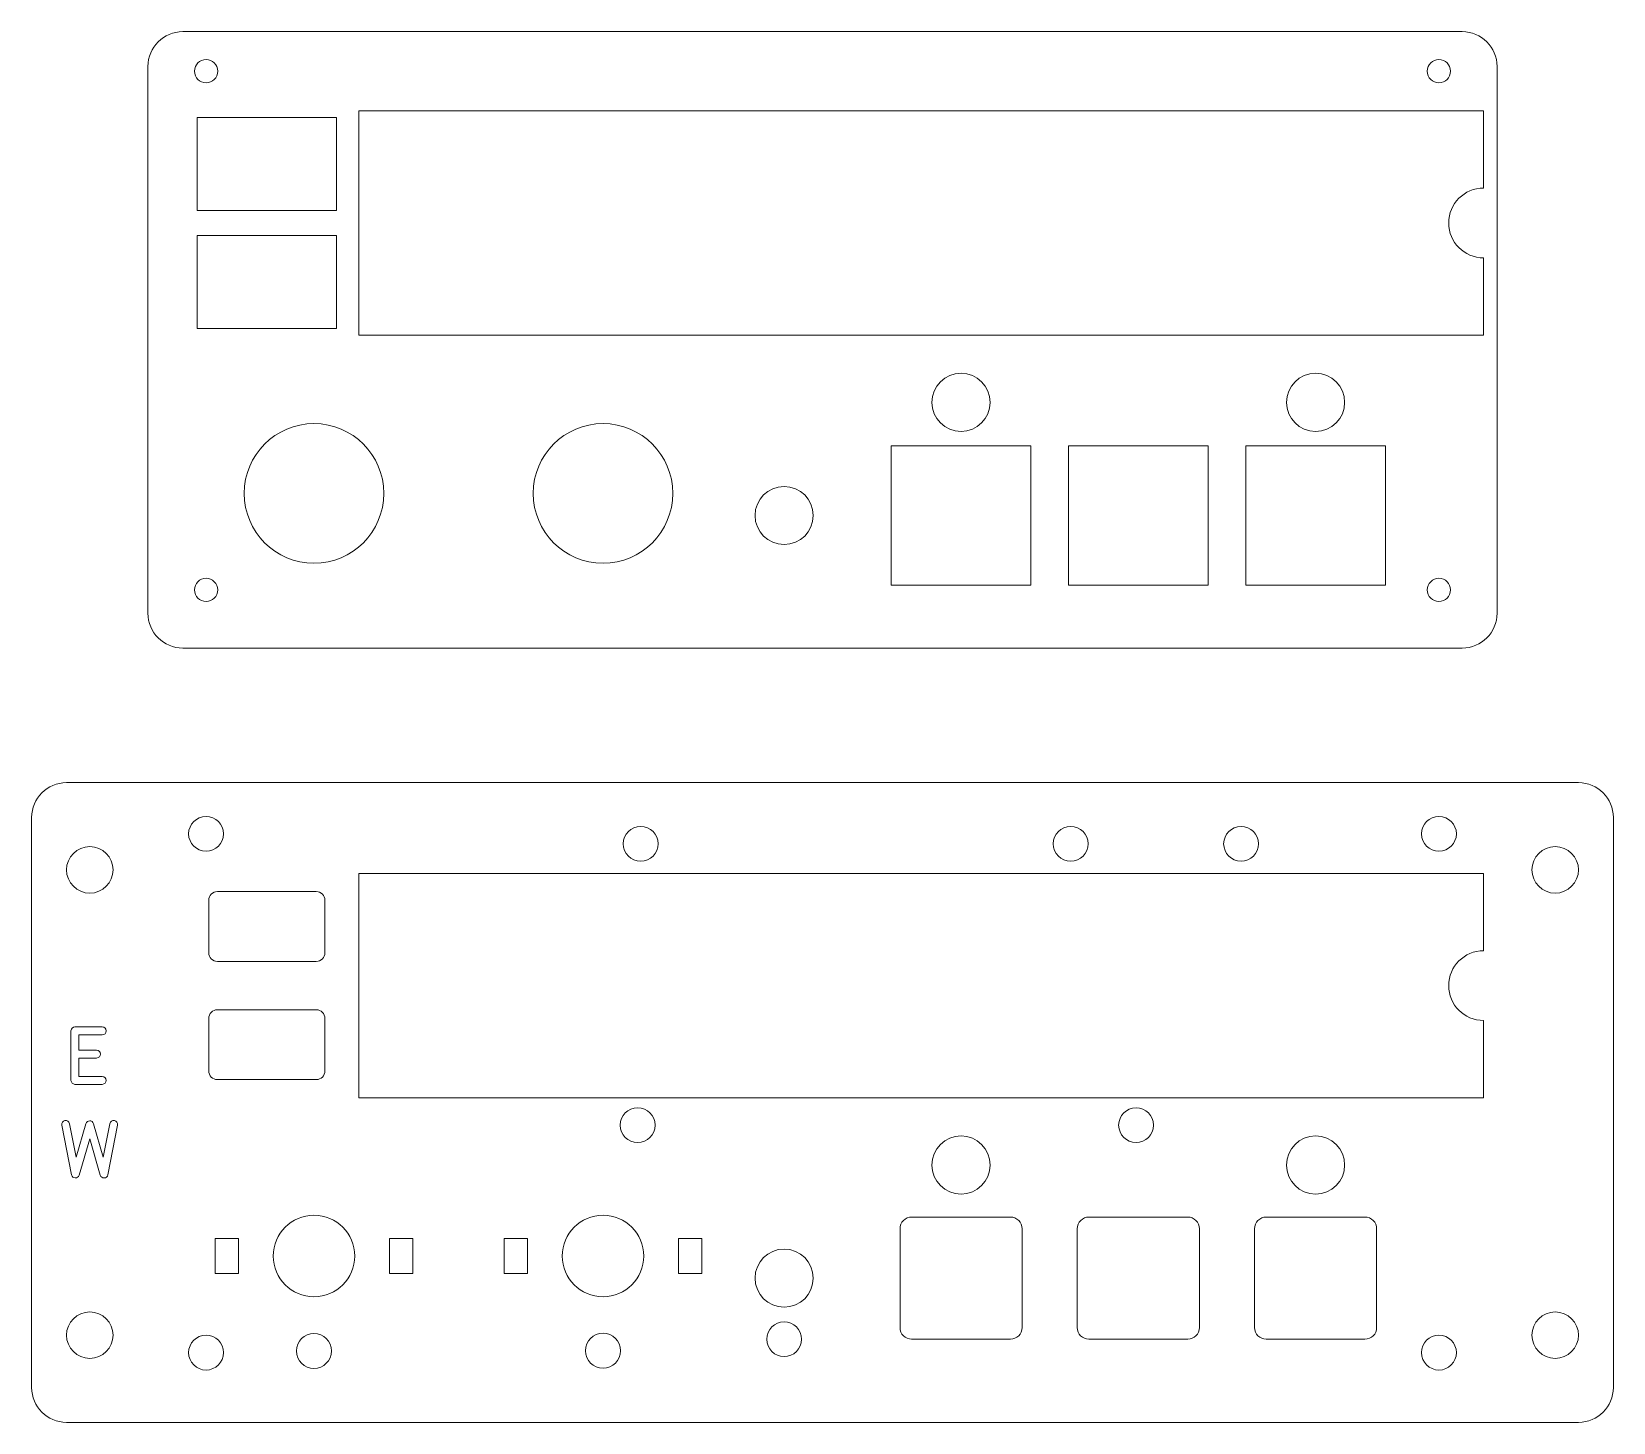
# Model space of a CAD drawing. Header units: millimetres. Extents: x -68 to 68, y -94 to 94.
# Drawn here: x -68 to 68, y -94.3 to 25.3 of the extents above; entities that cross this region are included whole.
import ezdxf

# ---------------------------------------------------------------- set-up
doc = ezdxf.new("R2010")
doc.units = ezdxf.units.MM
doc.header["$MEASUREMENT"] = 0
doc.layers.add('Cut', color=7, linetype='Continuous')

msp = doc.modelspace()

# ---------------------------------------------------------------- linework, layer by layer
at = {"layer": 'Cut', "color": 250, "lineweight": 9}
for points in [[(-53.7781, 9.9199), (-41.7781, 9.9199), (-41.7781, 17.9199), (-53.7781, 17.9199), (-53.7781, 9.9199)], [(-53.7781, -0.2401), (-41.7781, -0.2401), (-41.7781, 7.7599), (-53.7781, 7.7599), (-53.7781, -0.2401)], [(5.9148, -22.31), (17.9148, -22.31), (17.9148, -10.31), (5.9148, -10.31), (5.9148, -22.31)], [(21.1548, -22.31), (33.1548, -22.31), (33.1548, -10.31), (21.1548, -10.31), (21.1548, -22.31)], [(36.3948, -22.31), (48.3948, -22.31), (48.3948, -10.31), (36.3948, -10.31), (36.3948, -22.31)], [(-52.2224, -81.4795), (-50.2224, -81.4795), (-50.2224, -78.4795), (-52.2224, -78.4795), (-52.2224, -81.4795)], [(-37.2224, -81.4795), (-35.2224, -81.4795), (-35.2224, -78.4795), (-37.2224, -78.4795), (-37.2224, -81.4795)], [(-27.3729, -81.4795), (-25.3729, -81.4795), (-25.3729, -78.4795), (-27.3729, -78.4795), (-27.3729, -81.4795)], [(-12.3729, -81.4795), (-10.3729, -81.4795), (-10.3729, -78.4795), (-12.3729, -78.4795), (-12.3729, -81.4795)]]:
    msp.add_lwpolyline(points, close=True, dxfattribs=at)
for centre, major_axis, ratio in [((-53, 21.8899), (0, 1), 1), ((53, 21.8899), (0, 1), 1), ((11.9148, -6.5868), (0, 2.5), 1), ((42.3948, -6.5868), (0, 2.5), 1), ((-43.7224, -14.4101), (0, 6.0001), 0.99998333), ((-18.8729, -14.4101), (0, 6.0001), 0.99998333), ((-3.2985, -16.31), (0, 2.5), 1), ((-53, -22.71), (0, 1), 1), ((53, -22.71), (0, 1), 1), ((-53, -43.6796), (0, 1.5), 1), ((-15.6325, -44.5374), (0, 1.5), 1), ((21.3423, -44.5374), (0, 1.5), 1), ((35.9929, -44.5374), (0, 1.5), 1), ((53, -43.6796), (0, 1.5), 1), ((-15.8979, -68.7266), (0, 1.5), 1), ((26.9648, -68.7266), (0, 1.5), 1), ((11.9148, -72.1563), (0, 2.5), 1), ((42.3948, -72.1563), (0, 2.5), 1), ((-43.7224, -79.9796), (0, 3.5001), 0.99997143), ((-18.8729, -79.9796), (0, 3.5001), 0.99997143), ((-3.2985, -81.8795), (0, 2.5), 1), ((-3.2985, -87.1296), (0, 1.5), 1), ((-53, -88.2795), (0, 1.5), 1), ((-43.7224, -88.1389), (0, 1.5), 1), ((-18.8729, -88.1212), (0, 1.5), 1), ((53, -88.2795), (0, 1.5), 1)]:
    msp.add_ellipse(centre, major_axis=major_axis, ratio=ratio, dxfattribs=at)
for points, knots in [([(-55, 25.29), (-55, 25.29), (55, 25.29), (55, 25.29), (55, 25.29), (56.65, 25.29), (58, 23.94), (58, 22.29), (58, 22.29), (58, 22.29), (58, -24.71), (58, -24.71), (58, -24.71), (58, -26.3601), (56.65, -27.71), (55, -27.71), (55, -27.71), (55, -27.71), (-55, -27.71), (-55, -27.71), (-55, -27.71), (-56.65, -27.71), (-58, -26.3601), (-58, -24.71), (-58, -24.71), (-58, -24.71), (-58, 22.29), (-58, 22.29), (-58, 22.29), (-58, 23.94), (-56.65, 25.29), (-55, 25.29)], [0, 0, 0, 0, 0.11111111, 0.11111111, 0.11111111, 0.11111111, 0.22222222, 0.22222222, 0.22222222, 0.22222222, 0.33333333, 0.33333333, 0.33333333, 0.33333333, 0.44444444, 0.44444444, 0.44444444, 0.44444444, 0.55555556, 0.55555556, 0.55555556, 0.55555556, 0.66666667, 0.66666667, 0.66666667, 0.66666667, 0.77777778, 0.77777778, 0.77777778, 0.77777778, 1, 1, 1, 1]), ([(56.8409, -0.8101), (56.8409, -0.8101), (-39.8591, -0.8101), (-39.8591, -0.8101), (-39.8591, -0.8101), (-39.8591, -0.8101), (-39.8591, 18.4899), (-39.8591, 18.4899), (-39.8591, 18.4899), (-39.8591, 18.4899), (56.8409, 18.4899), (56.8409, 18.4899), (56.8409, 18.4899), (56.8409, 18.4899), (56.8409, 11.8399), (56.8409, 11.8399), (56.8409, 11.8399), (55.1839, 11.8399), (53.8409, 10.4969), (53.8409, 8.8399), (53.8409, 8.8399), (53.8409, 7.1831), (55.1839, 5.8399), (56.8409, 5.8399), (56.8409, 5.8399), (56.8409, 5.8399), (56.8409, -0.8101), (56.8409, -0.8101)], [0, 0, 0, 0, 0.125, 0.125, 0.125, 0.125, 0.25, 0.25, 0.25, 0.25, 0.375, 0.375, 0.375, 0.375, 0.5, 0.5, 0.5, 0.5, 0.625, 0.625, 0.625, 0.625, 0.75, 0.75, 0.75, 0.75, 1, 1, 1, 1]), ([(-65, -39.2795), (-65, -39.2795), (65, -39.2795), (65, -39.2795), (65, -39.2795), (66.65, -39.2795), (68, -40.6295), (68, -42.2795), (68, -42.2795), (68, -42.2795), (68, -91.2796), (68, -91.2796), (68, -91.2796), (68, -92.9295), (66.65, -94.2795), (65, -94.2795), (65, -94.2795), (65, -94.2795), (-65, -94.2795), (-65, -94.2795), (-65, -94.2795), (-66.65, -94.2795), (-68, -92.9295), (-68, -91.2796), (-68, -91.2796), (-68, -91.2796), (-68, -42.2795), (-68, -42.2795), (-68, -42.2795), (-68, -40.6295), (-66.65, -39.2795), (-65, -39.2795)], [0, 0, 0, 0, 0.11111111, 0.11111111, 0.11111111, 0.11111111, 0.22222222, 0.22222222, 0.22222222, 0.22222222, 0.33333333, 0.33333333, 0.33333333, 0.33333333, 0.44444444, 0.44444444, 0.44444444, 0.44444444, 0.55555556, 0.55555556, 0.55555556, 0.55555556, 0.66666667, 0.66666667, 0.66666667, 0.66666667, 0.77777778, 0.77777778, 0.77777778, 0.77777778, 1, 1, 1, 1]), ([(-61, -46.7792), (-61, -45.6752), (-61.8959, -44.7796), (-63.0001, -44.7796), (-63.0001, -44.7796), (-64.1042, -44.7794), (-65, -45.6752), (-65, -46.7795), (-65, -46.7795), (-64.9996, -47.8837), (-64.1044, -48.7795), (-63.0001, -48.7795), (-63.0001, -48.7795), (-61.8953, -48.7792), (-61.0004, -47.8839), (-61, -46.7792)], [0, 0, 0, 0, 0.2, 0.2, 0.2, 0.2, 0.4, 0.4, 0.4, 0.4, 0.6, 0.6, 0.6, 0.6, 1, 1, 1, 1]), ([(62.9999, -44.7795), (61.8958, -44.7795), (61, -45.6754), (61, -46.7796), (61, -46.7796), (61, -47.8837), (61.8957, -48.7795), (63, -48.7795), (63, -48.7795), (64.1044, -48.779), (65, -47.8839), (65, -46.7796), (65, -46.7796), (64.9999, -45.6747), (64.1044, -44.78), (62.9999, -44.7795)], [0, 0, 0, 0, 0.2, 0.2, 0.2, 0.2, 0.4, 0.4, 0.4, 0.4, 0.6, 0.6, 0.6, 0.6, 1, 1, 1, 1]), ([(56.8409, -66.3796), (56.8409, -66.3796), (-39.8591, -66.3796), (-39.8591, -66.3796), (-39.8591, -66.3796), (-39.8591, -66.3796), (-39.8591, -47.0796), (-39.8591, -47.0796), (-39.8591, -47.0796), (-39.8591, -47.0796), (56.8409, -47.0796), (56.8409, -47.0796), (56.8409, -47.0796), (56.8409, -47.0796), (56.8409, -53.7296), (56.8409, -53.7296), (56.8409, -53.7296), (55.1839, -53.7296), (53.8409, -55.0726), (53.8409, -56.7296), (53.8409, -56.7296), (53.8409, -58.3864), (55.1839, -59.7296), (56.8409, -59.7296), (56.8409, -59.7296), (56.8409, -59.7296), (56.8409, -66.3796), (56.8409, -66.3796)], [0, 0, 0, 0, 0.125, 0.125, 0.125, 0.125, 0.25, 0.25, 0.25, 0.25, 0.375, 0.375, 0.375, 0.375, 0.5, 0.5, 0.5, 0.5, 0.625, 0.625, 0.625, 0.625, 0.75, 0.75, 0.75, 0.75, 1, 1, 1, 1]), ([(-52.0281, -48.6496), (-52.0281, -48.6496), (-43.5281, -48.6496), (-43.5281, -48.6496), (-43.5281, -48.6496), (-43.1156, -48.6496), (-42.7781, -48.9871), (-42.7781, -49.3996), (-42.7781, -49.3996), (-42.7781, -49.3996), (-42.7781, -53.8996), (-42.7781, -53.8996), (-42.7781, -53.8996), (-42.7781, -54.3121), (-43.1156, -54.6496), (-43.5281, -54.6496), (-43.5281, -54.6496), (-43.5281, -54.6496), (-52.0281, -54.6496), (-52.0281, -54.6496), (-52.0281, -54.6496), (-52.4406, -54.6496), (-52.7781, -54.3121), (-52.7781, -53.8996), (-52.7781, -53.8996), (-52.7781, -53.8996), (-52.7781, -49.3996), (-52.7781, -49.3996), (-52.7781, -49.3996), (-52.7781, -48.9871), (-52.4406, -48.6496), (-52.0281, -48.6496)], [0, 0, 0, 0, 0.11111111, 0.11111111, 0.11111111, 0.11111111, 0.22222222, 0.22222222, 0.22222222, 0.22222222, 0.33333333, 0.33333333, 0.33333333, 0.33333333, 0.44444444, 0.44444444, 0.44444444, 0.44444444, 0.55555556, 0.55555556, 0.55555556, 0.55555556, 0.66666667, 0.66666667, 0.66666667, 0.66666667, 0.77777778, 0.77777778, 0.77777778, 0.77777778, 1, 1, 1, 1]), ([(-52.0281, -58.8096), (-52.0281, -58.8096), (-43.5281, -58.8096), (-43.5281, -58.8096), (-43.5281, -58.8096), (-43.1156, -58.8096), (-42.7781, -59.1471), (-42.7781, -59.5596), (-42.7781, -59.5596), (-42.7781, -59.5596), (-42.7781, -64.0596), (-42.7781, -64.0596), (-42.7781, -64.0596), (-42.7781, -64.4721), (-43.1156, -64.8096), (-43.5281, -64.8096), (-43.5281, -64.8096), (-43.5281, -64.8096), (-52.0281, -64.8096), (-52.0281, -64.8096), (-52.0281, -64.8096), (-52.4406, -64.8096), (-52.7781, -64.4721), (-52.7781, -64.0596), (-52.7781, -64.0596), (-52.7781, -64.0596), (-52.7781, -59.5596), (-52.7781, -59.5596), (-52.7781, -59.5596), (-52.7781, -59.1471), (-52.4406, -58.8096), (-52.0281, -58.8096)], [0, 0, 0, 0, 0.11111111, 0.11111111, 0.11111111, 0.11111111, 0.22222222, 0.22222222, 0.22222222, 0.22222222, 0.33333333, 0.33333333, 0.33333333, 0.33333333, 0.44444444, 0.44444444, 0.44444444, 0.44444444, 0.55555556, 0.55555556, 0.55555556, 0.55555556, 0.66666667, 0.66666667, 0.66666667, 0.66666667, 0.77777778, 0.77777778, 0.77777778, 0.77777778, 1, 1, 1, 1]), ([(16.1648, -87.1295), (16.1648, -87.1295), (7.6648, -87.1295), (7.6648, -87.1295), (7.6648, -87.1295), (7.3998, -87.1297), (7.1455, -87.0246), (6.958, -86.8373), (6.958, -86.8373), (6.7704, -86.65), (6.665, -86.3946), (6.6648, -86.1295), (6.6648, -86.1295), (6.6648, -86.1295), (6.6648, -77.6295), (6.6648, -77.6295), (6.6648, -77.6295), (6.6647, -77.3645), (6.7698, -77.1102), (6.9571, -76.9227), (6.9571, -76.9227), (7.1444, -76.7351), (7.3998, -76.6297), (7.6648, -76.6295), (7.6648, -76.6295), (7.6648, -76.6295), (16.1648, -76.6295), (16.1648, -76.6295), (16.1648, -76.6295), (16.4299, -76.6294), (16.6841, -76.7345), (16.8717, -76.9218), (16.8717, -76.9218), (17.0592, -77.1091), (17.1647, -77.3645), (17.1648, -77.6295), (17.1648, -77.6295), (17.1648, -77.6295), (17.1648, -86.1295), (17.1648, -86.1295), (17.1648, -86.1295), (17.165, -86.3946), (17.0599, -86.6488), (16.8726, -86.8364), (16.8726, -86.8364), (16.6853, -87.0239), (16.4299, -87.1294), (16.1648, -87.1295)], [0, 0, 0, 0, 0.07692308, 0.07692308, 0.07692308, 0.07692308, 0.15384615, 0.15384615, 0.15384615, 0.15384615, 0.23076923, 0.23076923, 0.23076923, 0.23076923, 0.30769231, 0.30769231, 0.30769231, 0.30769231, 0.38461538, 0.38461538, 0.38461538, 0.38461538, 0.46153846, 0.46153846, 0.46153846, 0.46153846, 0.53846154, 0.53846154, 0.53846154, 0.53846154, 0.61538462, 0.61538462, 0.61538462, 0.61538462, 0.69230769, 0.69230769, 0.69230769, 0.69230769, 0.76923077, 0.76923077, 0.76923077, 0.76923077, 0.84615385, 0.84615385, 0.84615385, 0.84615385, 1, 1, 1, 1]), ([(31.4048, -76.6295), (31.4048, -76.6295), (22.9048, -76.6295), (22.9048, -76.6295), (22.9048, -76.6295), (22.6398, -76.6293), (22.3855, -76.7344), (22.198, -76.9217), (22.198, -76.9217), (22.0104, -77.109), (21.905, -77.3644), (21.9048, -77.6295), (21.9048, -77.6295), (21.9048, -77.6295), (21.9048, -86.1295), (21.9048, -86.1295), (21.9048, -86.1295), (21.9047, -86.3945), (22.0098, -86.6488), (22.1971, -86.8363), (22.1971, -86.8363), (22.3844, -87.0239), (22.6398, -87.1293), (22.9048, -87.1295), (22.9048, -87.1295), (22.9048, -87.1295), (31.4048, -87.1295), (31.4048, -87.1295), (31.4048, -87.1295), (31.6699, -87.1296), (31.9241, -87.0245), (32.1117, -86.8372), (32.1117, -86.8372), (32.2992, -86.6499), (32.4047, -86.3945), (32.4048, -86.1295), (32.4048, -86.1295), (32.4048, -86.1295), (32.4048, -77.6295), (32.4048, -77.6295), (32.4048, -77.6295), (32.405, -77.3644), (32.2999, -77.1102), (32.1126, -76.9226), (32.1126, -76.9226), (31.9253, -76.7351), (31.6699, -76.6296), (31.4048, -76.6295)], [0, 0, 0, 0, 0.07692308, 0.07692308, 0.07692308, 0.07692308, 0.15384615, 0.15384615, 0.15384615, 0.15384615, 0.23076923, 0.23076923, 0.23076923, 0.23076923, 0.30769231, 0.30769231, 0.30769231, 0.30769231, 0.38461538, 0.38461538, 0.38461538, 0.38461538, 0.46153846, 0.46153846, 0.46153846, 0.46153846, 0.53846154, 0.53846154, 0.53846154, 0.53846154, 0.61538462, 0.61538462, 0.61538462, 0.61538462, 0.69230769, 0.69230769, 0.69230769, 0.69230769, 0.76923077, 0.76923077, 0.76923077, 0.76923077, 0.84615385, 0.84615385, 0.84615385, 0.84615385, 1, 1, 1, 1]), ([(46.6448, -76.6295), (46.6448, -76.6295), (38.1448, -76.6295), (38.1448, -76.6295), (38.1448, -76.6295), (37.8798, -76.6293), (37.6255, -76.7344), (37.438, -76.9217), (37.438, -76.9217), (37.2504, -77.109), (37.145, -77.3644), (37.1448, -77.6295), (37.1448, -77.6295), (37.1448, -77.6295), (37.1448, -86.1295), (37.1448, -86.1295), (37.1448, -86.1295), (37.1447, -86.3945), (37.2498, -86.6488), (37.4371, -86.8363), (37.4371, -86.8363), (37.6244, -87.0239), (37.8798, -87.1293), (38.1448, -87.1295), (38.1448, -87.1295), (38.1448, -87.1295), (46.6448, -87.1295), (46.6448, -87.1295), (46.6448, -87.1295), (46.9099, -87.1296), (47.1641, -87.0245), (47.3517, -86.8372), (47.3517, -86.8372), (47.5392, -86.6499), (47.6447, -86.3945), (47.6448, -86.1295), (47.6448, -86.1295), (47.6448, -86.1295), (47.6448, -77.6295), (47.6448, -77.6295), (47.6448, -77.6295), (47.645, -77.3644), (47.5399, -77.1102), (47.3526, -76.9226), (47.3526, -76.9226), (47.1653, -76.7351), (46.9099, -76.6296), (46.6448, -76.6295)], [0, 0, 0, 0, 0.07692308, 0.07692308, 0.07692308, 0.07692308, 0.15384615, 0.15384615, 0.15384615, 0.15384615, 0.23076923, 0.23076923, 0.23076923, 0.23076923, 0.30769231, 0.30769231, 0.30769231, 0.30769231, 0.38461538, 0.38461538, 0.38461538, 0.38461538, 0.46153846, 0.46153846, 0.46153846, 0.46153846, 0.53846154, 0.53846154, 0.53846154, 0.53846154, 0.61538462, 0.61538462, 0.61538462, 0.61538462, 0.69230769, 0.69230769, 0.69230769, 0.69230769, 0.76923077, 0.76923077, 0.76923077, 0.76923077, 0.84615385, 0.84615385, 0.84615385, 0.84615385, 1, 1, 1, 1]), ([(-61, -86.7792), (-61, -85.6752), (-61.8959, -84.7796), (-63.0001, -84.7796), (-63.0001, -84.7796), (-64.1042, -84.7794), (-65, -85.6752), (-65, -86.7795), (-65, -86.7795), (-64.9996, -87.8837), (-64.1044, -88.7795), (-63.0001, -88.7795), (-63.0001, -88.7795), (-61.8953, -88.7792), (-61.0004, -87.8839), (-61, -86.7792)], [0, 0, 0, 0, 0.2, 0.2, 0.2, 0.2, 0.4, 0.4, 0.4, 0.4, 0.6, 0.6, 0.6, 0.6, 1, 1, 1, 1]), ([(65, -86.7792), (65, -85.6752), (64.1041, -84.7796), (62.9999, -84.7796), (62.9999, -84.7796), (61.8958, -84.7794), (61, -85.6752), (61, -86.7795), (61, -86.7795), (61.0004, -87.8837), (61.8956, -88.7795), (62.9999, -88.7795), (62.9999, -88.7795), (64.1047, -88.7792), (64.9996, -87.8839), (65, -86.7792)], [0, 0, 0, 0, 0.2, 0.2, 0.2, 0.2, 0.4, 0.4, 0.4, 0.4, 0.6, 0.6, 0.6, 0.6, 1, 1, 1, 1])]:
    msp.add_open_spline(points, degree=3, knots=knots, dxfattribs=at)
at = {"layer": 'Cut', "color": 240, "lineweight": 9}
for points, knots in [([(-61.9407, -60.9556), (-61.9407, -60.9556), (-63.9401, -60.9556), (-63.9401, -60.9556), (-63.9401, -60.9556), (-63.9401, -60.9556), (-63.9401, -62.2751), (-63.9401, -62.2751), (-63.9401, -62.2751), (-63.9401, -62.2751), (-62.4156, -62.2751), (-62.4156, -62.2751), (-62.4156, -62.2751), (-62.1876, -62.3088), (-62.074, -62.4232), (-62.0748, -62.6183), (-62.0748, -62.6183), (-62.0757, -62.8142), (-62.1893, -62.9278), (-62.4156, -62.9599), (-62.4156, -62.9599), (-62.4156, -62.9599), (-63.9401, -62.9599), (-63.9401, -62.9599), (-63.9401, -62.9599), (-63.9401, -62.9599), (-63.9401, -64.5445), (-63.9401, -64.5445), (-63.9401, -64.5445), (-63.9401, -64.5445), (-61.9407, -64.5445), (-61.9407, -64.5445), (-61.9407, -64.5445), (-61.7143, -64.5782), (-61.6007, -64.691), (-61.6007, -64.8844), (-61.6007, -64.8844), (-61.6007, -65.077), (-61.7143, -65.1898), (-61.9407, -65.2219), (-61.9407, -65.2219), (-61.9407, -65.2219), (-64.2751, -65.2219), (-64.2751, -65.2219), (-64.2751, -65.2219), (-64.4759, -65.1964), (-64.5903, -65.082), (-64.6175, -64.8795), (-64.6175, -64.8795), (-64.6175, -64.8795), (-64.6175, -60.6206), (-64.6175, -60.6206), (-64.6175, -60.6206), (-64.587, -60.4082), (-64.4726, -60.2963), (-64.2751, -60.2831), (-64.2751, -60.2831), (-64.2751, -60.2831), (-61.9407, -60.2831), (-61.9407, -60.2831), (-61.9407, -60.2831), (-61.7143, -60.3004), (-61.6007, -60.414), (-61.6015, -60.6222), (-61.6015, -60.6222), (-61.6024, -60.8305), (-61.716, -60.9416), (-61.9407, -60.9556)], [0, 0, 0, 0, 0.05555556, 0.05555556, 0.05555556, 0.05555556, 0.11111111, 0.11111111, 0.11111111, 0.11111111, 0.16666667, 0.16666667, 0.16666667, 0.16666667, 0.22222222, 0.22222222, 0.22222222, 0.22222222, 0.27777778, 0.27777778, 0.27777778, 0.27777778, 0.33333333, 0.33333333, 0.33333333, 0.33333333, 0.38888889, 0.38888889, 0.38888889, 0.38888889, 0.44444444, 0.44444444, 0.44444444, 0.44444444, 0.5, 0.5, 0.5, 0.5, 0.55555556, 0.55555556, 0.55555556, 0.55555556, 0.61111111, 0.61111111, 0.61111111, 0.61111111, 0.66666667, 0.66666667, 0.66666667, 0.66666667, 0.72222222, 0.72222222, 0.72222222, 0.72222222, 0.77777778, 0.77777778, 0.77777778, 0.77777778, 0.83333333, 0.83333333, 0.83333333, 0.83333333, 0.88888889, 0.88888889, 0.88888889, 0.88888889, 1, 1, 1, 1]), ([(-62.6815, -68.6006), (-62.6815, -68.6006), (-61.837, -71.4849), (-61.837, -71.4849), (-61.837, -71.4849), (-61.837, -71.4849), (-61.2731, -68.6006), (-61.2731, -68.6006), (-61.2731, -68.6006), (-61.2056, -68.3833), (-61.0731, -68.2952), (-60.8764, -68.3356), (-60.8764, -68.3356), (-60.6788, -68.3759), (-60.5891, -68.5068), (-60.6047, -68.7282), (-60.6047, -68.7282), (-60.6047, -68.7282), (-61.4394, -72.9871), (-61.4394, -72.9871), (-61.4394, -72.9871), (-61.4904, -73.1657), (-61.5958, -73.2579), (-61.7538, -73.2645), (-61.7538, -73.2645), (-61.9119, -73.2711), (-62.0271, -73.1896), (-62.0979, -73.0209), (-62.0979, -73.0209), (-62.0979, -73.0209), (-63.0091, -69.9102), (-63.0091, -69.9102), (-63.0091, -69.9102), (-63.0091, -69.9102), (-63.9137, -73.0209), (-63.9137, -73.0209), (-63.9137, -73.0209), (-63.987, -73.1945), (-64.1006, -73.276), (-64.2537, -73.2645), (-64.2537, -73.2645), (-64.406, -73.253), (-64.5138, -73.1608), (-64.5763, -72.9871), (-64.5763, -72.9871), (-64.5763, -72.9871), (-65.411, -68.7282), (-65.411, -68.7282), (-65.411, -68.7282), (-65.411, -68.4986), (-65.3196, -68.366), (-65.1361, -68.3315), (-65.1361, -68.3315), (-64.9525, -68.2969), (-64.8192, -68.3866), (-64.736, -68.6006), (-64.736, -68.6006), (-64.736, -68.6006), (-64.1788, -71.4898), (-64.1788, -71.4898), (-64.1788, -71.4898), (-64.1788, -71.4898), (-63.3351, -68.6006), (-63.3351, -68.6006), (-63.3351, -68.6006), (-63.2659, -68.4418), (-63.1548, -68.3594), (-63.0033, -68.3545), (-63.0033, -68.3545), (-62.8511, -68.3496), (-62.744, -68.4319), (-62.6815, -68.6006)], [0, 0, 0, 0, 0.05263158, 0.05263158, 0.05263158, 0.05263158, 0.10526316, 0.10526316, 0.10526316, 0.10526316, 0.15789474, 0.15789474, 0.15789474, 0.15789474, 0.21052632, 0.21052632, 0.21052632, 0.21052632, 0.26315789, 0.26315789, 0.26315789, 0.26315789, 0.31578947, 0.31578947, 0.31578947, 0.31578947, 0.36842105, 0.36842105, 0.36842105, 0.36842105, 0.42105263, 0.42105263, 0.42105263, 0.42105263, 0.47368421, 0.47368421, 0.47368421, 0.47368421, 0.52631579, 0.52631579, 0.52631579, 0.52631579, 0.57894737, 0.57894737, 0.57894737, 0.57894737, 0.63157895, 0.63157895, 0.63157895, 0.63157895, 0.68421053, 0.68421053, 0.68421053, 0.68421053, 0.73684211, 0.73684211, 0.73684211, 0.73684211, 0.78947368, 0.78947368, 0.78947368, 0.78947368, 0.84210526, 0.84210526, 0.84210526, 0.84210526, 0.89473684, 0.89473684, 0.89473684, 0.89473684, 1, 1, 1, 1])]:
    msp.add_open_spline(points, degree=3, knots=knots, dxfattribs=at)

doc.saveas('drawing.dxf')
